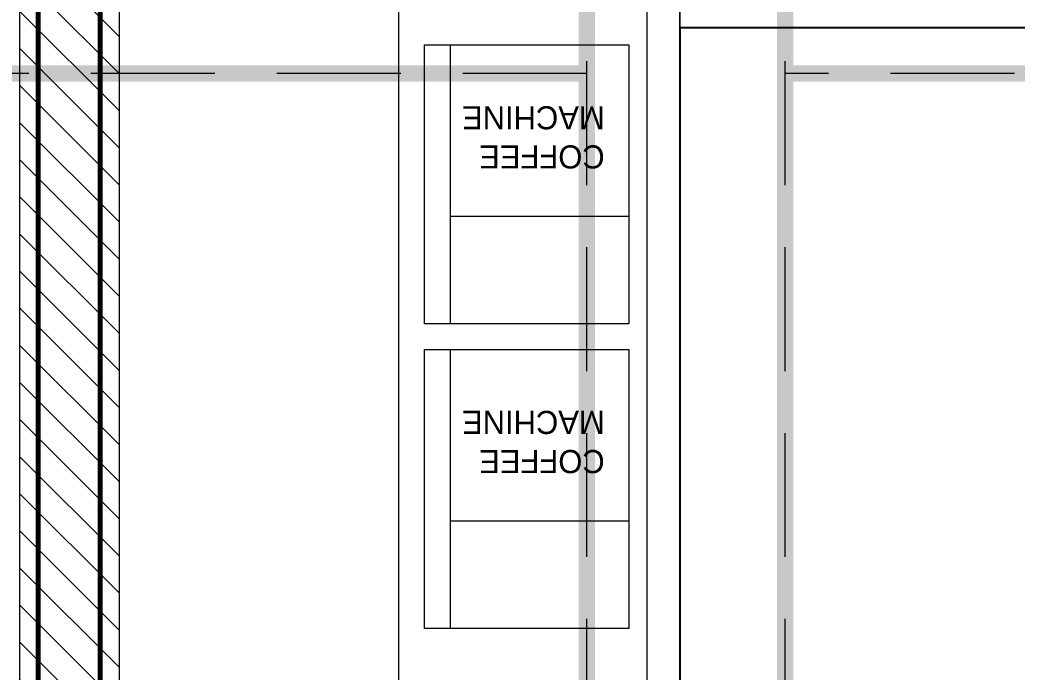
# Model space of a CAD drawing. Header units: millimetres. Extents: x -81374 to 485233, y -39075 to 157313.
# Drawn here: x 40591 to 43608, y -7036 to -5063 of the extents above; entities that cross this region are included whole.
import ezdxf
from ezdxf.enums import TextEntityAlignment as Align

# ---------------------------------------------------------------- set-up
doc = ezdxf.new("R2010")
doc.units = ezdxf.units.MM
doc.linetypes.add('CENTER', pattern=[2, 1.25, -0.25, 0.25, -0.25])
doc.linetypes.add('HIDDEN', pattern=[0.375, 0.25, -0.125])
for name, color, linetype, lineweight in [('CB-AC CABLE TRAY', 213, 'Continuous', 15), ('COPPER PIPE ', 4, 'Continuous', 30), ('G-IMPT', 8, 'Continuous', 5), ('LS - INTERIOR TEXT', 7, 'Continuous', 5)]:
    doc.layers.add(name, color=color, linetype=linetype, lineweight=lineweight)
doc.layers.add('ceiling', color=7, linetype='Continuous', lineweight=5, true_color=0x560d91)
for name, color, linetype in [('ceilings', 253, 'Continuous'), ('CEN', 252, 'CENTER'), ('M-HVAC VRV PIPE', 152, 'Continuous')]:
    doc.layers.add(name, color=color, linetype=linetype)
doc.styles.add('612_IB', font='GOTHIC.TTF')
doc.styles.add('cg', font='GOTHIC.TTF', dxfattribs={"height": 0.5})
doc.styles.get("Standard").update_dxf_attribs({"font": 'arial.ttf'})

# ---------------------------------------------------------------- blocks, each defined once
blk = doc.blocks.new('ng')
at = {"layer": 'CEN', "color": 9, "linetype": 'HIDDEN', "lineweight": 0, "ltscale": 1500, "true_color": 0xc7c8ca}
for p, q in [((43504.9, 47819.7), (43504.9, 41150)), ((44104.9, 47819.7), (44104.9, 41150)), ((37748.3, 44669.7), (43504.9, 44669.7)), ((44104.9, 44669.7), (49521.3, 44669.7))]:
    blk.add_line(p, q, dxfattribs=at)
blk = doc.blocks.new('floor plan 1')
at = {"layer": 'G-IMPT', "color": 8, "ltscale": 500}
for p, q in [((15583, -31216.5), (15583, -37294.6)), ((15683, -37294.6), (15683, -31216.5)), ((16433, -31954.9), (16433, -34954.9)), ((15737.4, -32171.4), (16355.6, -32171.4)), ((15737.4, -33015.4), (15737.4, -32171.4)), ((16277.3, -32171.4), (16277.3, -33015.4)), ((16355.6, -32171.4), (16355.6, -33015.4)), ((16277.3, -32497), (15737.4, -32497)), ((16355.6, -33015.4), (15737.4, -33015.4)), ((15737.4, -33093), (16355.6, -33093)), ((15737.4, -33937), (15737.4, -33093)), ((16277.3, -33093), (16277.3, -33937)), ((16355.6, -33093), (16355.6, -33937)), ((16277.3, -33418.6), (15737.4, -33418.6)), ((16355.6, -33937), (15737.4, -33937)), ((15583, -33988.1), (9088, -33988.1)), ((15583, -34088.1), (15583, -33988.1))]:
    blk.add_line(p, q, dxfattribs=at)
blk.add_arc((15052.9, -34993.3), 5404, 332.8319, 83.305, dxfattribs=at)
at = {"layer": 'CEN', "linetype": 'Continuous'}
blk.add_blockref('ng', (-28240.4, -78519.6), dxfattribs=at)
at = {"layer": 'G-IMPT', "color": 8, "ltscale": 500, "style": 'cg'}
for s, p in [('COFFEE', (15810.4, -32711)), ('MACHINE', (15810.3, -32829.5)), ('COFFEE', (15810.4, -33632.7)), ('MACHINE', (15810.3, -33751.1))]:
    blk.add_text(s, height=70, rotation=0, dxfattribs=at).set_placement(p)
at = {"layer": 'G-IMPT', "color": 8, "ltscale": 500}
for rotation, p in [(359.9992, (39680.6, -4989.6, 0)), (359.9992, (35886.7, -10139.3, 0)), (270.0008, (28873.3, -20643.5, 0)), (359.9992, (11975.3, -26935.4, 0)), (359.9992, (15267.6, -26935.4, 0)), (359.9992, (26686.3, -26987.7, 0)), (270.0008, (15861.1, -28615, 0)), (89.9992, (23697.8, -33300.6, 0)), (89.9992, (23597.9, -35337.7, 0)), (89.9992, (23597.9, -37388.3, 0)), (359.9992, (13750.4, -37781.5, 0)), (89.9992, (23697.8, -40746.8, 0)), (89.9992, (23597.8, -44302.5, 0)), (89.9992, (23597.8, -46399.1, 0)), (89.9992, (23697.8, -48339.8, 0)), (89.9992, (23697.8, -54280, 0)), (359.9992, (27418.1, -55702.4, 0)), (89.9992, (9671.9, -65856.5, 0)), (359.9992, (4684.1, -67403.4, 0)), (359.9992, (8737.2, -67403.4, 0))]:
    blk.add_attdef('PARTITIONTYPE', text='', height=200, rotation=rotation, dxfattribs=at).set_placement(p, align=Align.MIDDLE_CENTER)
blk = doc.blocks.new('*U116')
at = {"layer": 'CB-AC CABLE TRAY', "true_color": 0xa953a0}
h = blk.add_hatch(dxfattribs=at)
h.set_pattern_fill('ANSI31', color=215, scale=25)
h.set_pattern_definition([(45, (-884227.764, 1102908.81), (-56.1266008, 56.1266008), [])])
h.paths.add_polyline_path([(-88704.9, -150.4), (-88704.9, 149.6), (-68163.4, 149.6), (-68163.4, -150.4)])
at = {"layer": 'CB-AC CABLE TRAY', "color": 215, "true_color": 0xa953a0}
blk.add_lwpolyline([(-88704.9, -150.4), (-88704.9, 149.6), (-68163.4, 149.6), (-68163.4, -150.4)], close=True, dxfattribs=at)

msp = doc.modelspace()

# ---------------------------------------------------------------- linework, layer by layer
at = {"layer": 'ceiling', "color": 8, "linetype": 'Continuous'}
msp.add_lwpolyline([(48321.6, -8958.9), (48321.6, -7993.9), (48882.8, -7993.9), (48882.8, -5087.3), (42587.8, -5087.3), (42587.8, -8958.9), (48321.6, -8958.9)], dxfattribs=at)
msp.add_lwpolyline([(48321.6, -8958.9), (48321.6, -7993.9), (48882.8, -7993.9), (48882.8, -5087.3), (42587.8, -5087.3), (42587.8, -8958.9), (48321.6, -8958.9)], dxfattribs=at)
at = {"layer": 'ceilings', "color": 8, "linetype": 'Continuous'}
msp.add_lwpolyline([(48882.8, -5087.3), (42587.8, -5087.3), (42587.8, -8958.9), (48321.6, -8958.9), (48321.6, -7993.9), (48882.8, -7991.9)], close=True, dxfattribs=at)
msp.add_lwpolyline([(48882.8, -5087.3), (42587.8, -5087.3), (42587.8, -8958.9), (48321.6, -8958.9), (48321.6, -7993.9), (48882.8, -7991.9)], close=True, dxfattribs=at)
at = {"layer": 'CEN', "color": 11, "linetype": 'HIDDEN', "lineweight": 0, "ltscale": 1500, "const_width": 50}
for points in [[(42306.2, -8375.5), (42306.2, -1705.7)], [(42906.2, -8375.5), (42906.2, -1705.7)], [(42306.2, -5225.5), (36889.9, -5225.5)], [(48662.8, -5225.5), (42906.2, -5225.5)]]:
    msp.add_lwpolyline(points, dxfattribs=at)
at = {"layer": 'COPPER PIPE ', "color": 4, "linetype": 'Continuous', "const_width": 15}
msp.add_lwpolyline([(41928.9, -9553.1), (40646.9, -9553.1), (40646.9, 11134.1)], dxfattribs=at)
at = {"layer": 'M-HVAC VRV PIPE', "color": 171, "linetype": 'Continuous', "const_width": 15}
msp.add_lwpolyline([(41057.5, -9718.5), (40834.1, -9718.5), (40833.2, 11941.5)], dxfattribs=at)

# ---------------------------------------------------------------- block references
at = {"linetype": 'Continuous', "rotation": 180}
msp.add_blockref('floor plan 1', (58170.8, -39075.4), dxfattribs=at)
at = {"layer": 'CB-AC CABLE TRAY', "color": 4, "linetype": 'HIDDEN', "rotation": 89.9997198436913}
msp.add_blockref('*U116', (40741.4, 79225.1), dxfattribs=at)

# ---------------------------------------------------------------- texts
at = {"layer": 'LS - INTERIOR TEXT', "color": 8, "style": '612_IB'}
for s, p in [('MACHINE', (42360.5, -5324.3)), ('COFFEE', (42360.4, -5442.7)), ('MACHINE', (42360.5, -6245.9)), ('COFFEE', (42360.4, -6364.3))]:
    msp.add_text(s, height=70, rotation=180, dxfattribs=at).set_placement(p)

doc.saveas('drawing.dxf')
